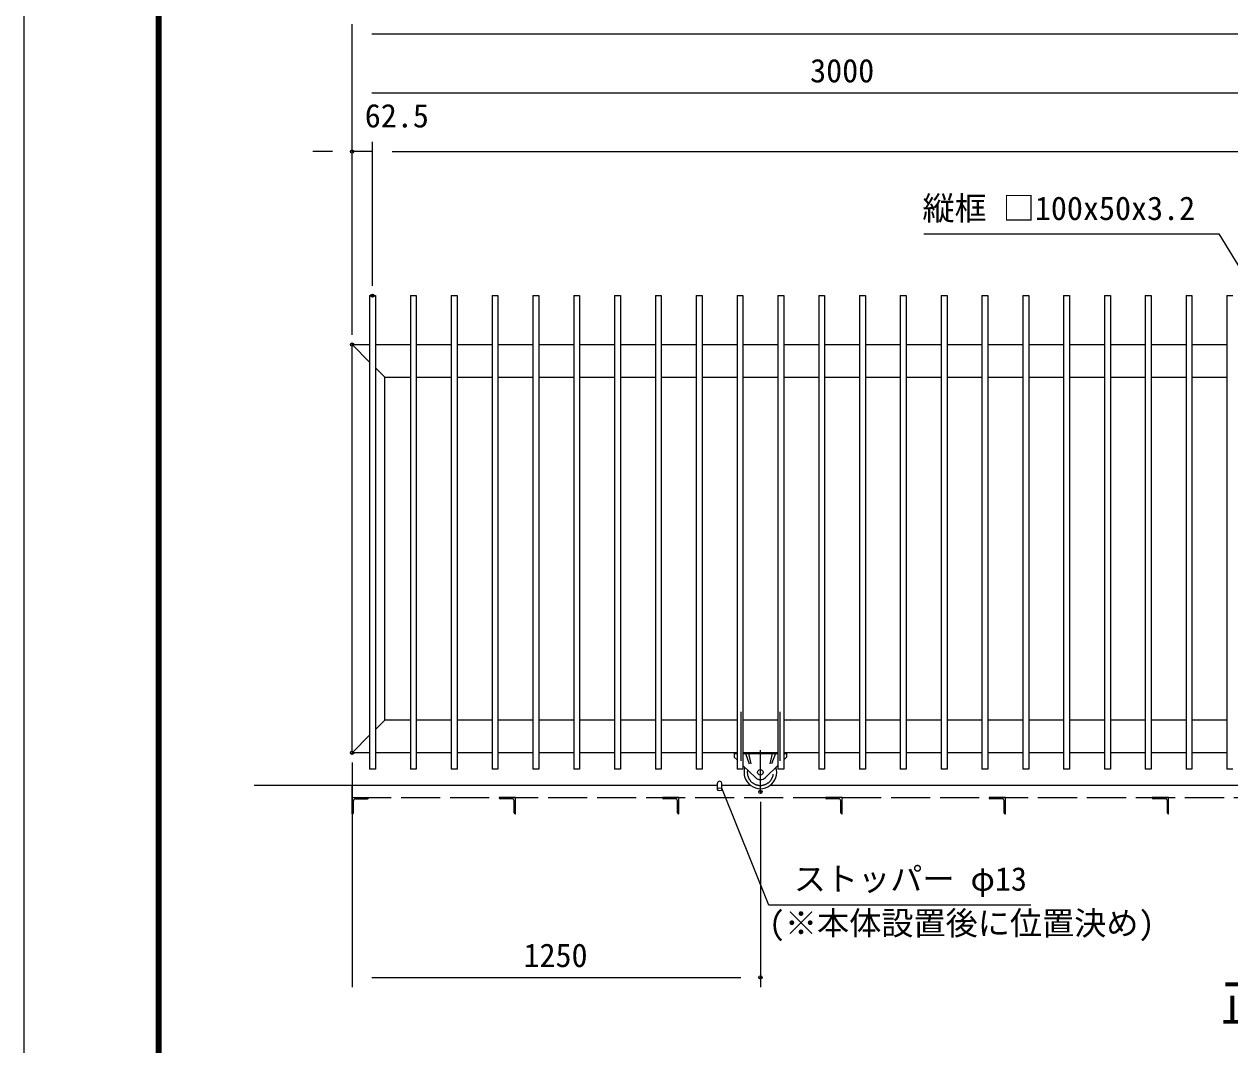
# Model space of a CAD drawing. Units: millimetres, scale not verified. Extents: x -6300 to 6300, y -4455 to 4455.
# Drawn here: x -6300 to -2608, y -1793 to 1334 of the extents above; entities that cross this region are included whole.
import ezdxf
from ezdxf.enums import TextEntityAlignment as Align

# ---------------------------------------------------------------- set-up
doc = ezdxf.new("R2010")
doc.units = ezdxf.units.MM
doc.header["$LTSCALE"] = 20
doc.header["$PDMODE"] = 32
doc.header["$PDSIZE"] = 10
for name, pattern in [('DASHED', [7.5, 6, -1.5]), ('USER1', [50.8, 31.75, -6.35, 6.35, -6.35]), ('USER2', [9.525, 6.35, -3.175])]:
    doc.linetypes.add(name, pattern=pattern)
for name, color, linetype, lineweight in [('0-0_D-TTL-TXT', 7, 'Continuous', 25), ('0-1_D-STR1', 1, 'Continuous', 25), ('0-2_D-STR4', 7, 'Continuous', 25), ('0-3_D-BMK', 2, 'USER1', 13), ('0-4_D-STR3', 3, 'Continuous', 13), ('0-5_D-STR5', 4, 'Continuous', 25), ('0-8_D-STR-DIM', 7, 'Continuous', 13), ('0-B_D-STR-TXT', 7, 'Continuous', 13), ('0-C_D-TTL', 7, 'Continuous', 25)]:
    doc.layers.add(name, color=color, linetype=linetype, lineweight=lineweight)
doc.layers.add('0-A_Defpoints', color=8, linetype='Continuous')
doc.styles.add('ＭＳ ゴシック', font='')
doc.styles.get('ＭＳ ゴシック').set_extended_font_data('MS Gothic')

msp = doc.modelspace()

# ---------------------------------------------------------------- linework, layer by layer
at = {"layer": '0-1_D-STR1'}
for p, q in [((-5242.29, 502.03), (-5224.29, 502.03)), ((-5242.29, 502.03), (-5242.29, -947.97)), ((-5224.29, 502.03), (-5224.29, -947.97)), ((-5117.29, 502.03), (-5099.29, 502.03)), ((-5117.29, 502.03), (-5117.29, -947.97)), ((-5099.29, 502.03), (-5099.29, -947.97)), ((-4992.29, 502.03), (-4974.29, 502.03)), ((-4992.29, 502.03), (-4992.29, -947.97)), ((-4974.29, 502.03), (-4974.29, -947.97)), ((-4867.29, 502.03), (-4849.29, 502.03)), ((-4867.29, 502.03), (-4867.29, -947.97)), ((-4849.29, 502.03), (-4849.29, -947.97)), ((-4742.29, 502.03), (-4724.29, 502.03)), ((-4742.29, 502.03), (-4742.29, -947.97)), ((-4724.29, 502.03), (-4724.29, -947.97)), ((-4617.29, 502.03), (-4599.29, 502.03)), ((-4617.29, 502.03), (-4617.29, -947.97)), ((-4599.29, 502.03), (-4599.29, -947.97)), ((-4492.29, 502.03), (-4474.29, 502.03)), ((-4492.29, 502.03), (-4492.29, -947.97)), ((-4474.29, 502.03), (-4474.29, -947.97)), ((-4367.29, 502.03), (-4349.29, 502.03)), ((-4367.29, 502.03), (-4367.29, -947.97)), ((-4349.29, 502.03), (-4349.29, -947.97)), ((-4242.29, 502.03), (-4224.29, 502.03)), ((-4242.29, 502.03), (-4242.29, -947.97)), ((-4224.29, 502.03), (-4224.29, -947.97)), ((-4117.29, 502.03), (-4099.29, 502.03)), ((-4117.29, 502.03), (-4117.29, -947.97)), ((-4099.29, 502.03), (-4099.29, -947.97)), ((-3992.29, 502.03), (-3974.29, 502.03)), ((-3992.29, 502.03), (-3992.29, -947.97)), ((-3974.29, 502.03), (-3974.29, -947.97)), ((-3867.29, 502.03), (-3849.29, 502.03)), ((-3867.29, 502.03), (-3867.29, -947.97)), ((-3849.29, 502.03), (-3849.29, -947.97)), ((-3742.29, 502.03), (-3724.29, 502.03)), ((-3742.29, 502.03), (-3742.29, -947.97)), ((-3724.29, 502.03), (-3724.29, -947.97)), ((-3617.29, 502.03), (-3599.29, 502.03)), ((-3617.29, 502.03), (-3617.29, -947.97)), ((-3599.29, 502.03), (-3599.29, -947.97)), ((-3492.29, 502.03), (-3474.29, 502.03)), ((-3492.29, 502.03), (-3492.29, -947.97)), ((-3474.29, 502.03), (-3474.29, -947.97)), ((-3367.29, 502.03), (-3349.29, 502.03)), ((-3367.29, 502.03), (-3367.29, -947.97)), ((-3349.29, 502.03), (-3349.29, -947.97)), ((-3242.29, 502.03), (-3224.29, 502.03)), ((-3242.29, 502.03), (-3242.29, -947.97)), ((-3224.29, 502.03), (-3224.29, -947.97)), ((-3117.29, 502.03), (-3099.29, 502.03)), ((-3117.29, 502.03), (-3117.29, -947.97)), ((-3099.29, 502.03), (-3099.29, -947.97)), ((-2992.29, 502.03), (-2974.29, 502.03)), ((-2992.29, 502.03), (-2992.29, -947.97)), ((-2974.29, 502.03), (-2974.29, -947.97)), ((-2867.29, 502.03), (-2849.29, 502.03)), ((-2867.29, 502.03), (-2867.29, -947.97)), ((-2849.29, 502.03), (-2849.29, -947.97)), ((-2742.29, 502.03), (-2724.29, 502.03)), ((-2742.29, 502.03), (-2742.29, -947.97)), ((-2724.29, 502.03), (-2724.29, -947.97)), ((-2617.29, 502.03), (-2599.29, 502.03)), ((-2617.29, 502.03), (-2617.29, -947.97)), ((-5295.79, 352.03), (-5242.29, 352.03)), ((-5295.79, -897.97), (-5295.79, 352.03)), ((-5242.29, 298.53), (-5295.79, 352.03)), ((-5224.29, 352.03), (-5117.29, 352.03)), ((-5099.29, 352.03), (-4992.29, 352.03)), ((-4974.29, 352.03), (-4867.29, 352.03)), ((-4849.29, 352.03), (-4742.29, 352.03)), ((-4724.29, 352.03), (-4617.29, 352.03)), ((-4599.29, 352.03), (-4492.29, 352.03)), ((-4474.29, 352.03), (-4367.29, 352.03)), ((-4349.29, 352.03), (-4242.29, 352.03)), ((-4224.29, 352.03), (-4117.29, 352.03)), ((-4099.29, 352.03), (-3992.29, 352.03)), ((-3974.29, 352.03), (-3867.29, 352.03)), ((-3849.29, 352.03), (-3742.29, 352.03)), ((-3724.29, 352.03), (-3617.29, 352.03)), ((-3599.29, 352.03), (-3492.29, 352.03)), ((-3474.29, 352.03), (-3367.29, 352.03)), ((-3349.29, 352.03), (-3242.29, 352.03)), ((-3224.29, 352.03), (-3117.29, 352.03)), ((-3099.29, 352.03), (-2992.29, 352.03)), ((-2974.29, 352.03), (-2867.29, 352.03)), ((-2849.29, 352.03), (-2742.29, 352.03)), ((-2724.29, 352.03), (-2617.29, 352.03)), ((-5195.79, 252.03), (-5117.29, 252.03)), ((-5099.29, 252.03), (-4992.29, 252.03)), ((-4974.29, 252.03), (-4867.29, 252.03)), ((-4849.29, 252.03), (-4742.29, 252.03)), ((-4724.29, 252.03), (-4617.29, 252.03)), ((-4599.29, 252.03), (-4492.29, 252.03)), ((-4474.29, 252.03), (-4367.29, 252.03)), ((-4349.29, 252.03), (-4242.29, 252.03)), ((-4224.29, 252.03), (-4117.29, 252.03)), ((-4099.29, 252.03), (-3992.29, 252.03)), ((-3974.29, 252.03), (-3867.29, 252.03)), ((-3849.29, 252.03), (-3742.29, 252.03)), ((-3724.29, 252.03), (-3617.29, 252.03)), ((-3599.29, 252.03), (-3492.29, 252.03)), ((-3474.29, 252.03), (-3367.29, 252.03)), ((-3349.29, 252.03), (-3242.29, 252.03)), ((-3224.29, 252.03), (-3117.29, 252.03)), ((-3099.29, 252.03), (-2992.29, 252.03)), ((-2974.29, 252.03), (-2867.29, 252.03)), ((-2849.29, 252.03), (-2742.29, 252.03)), ((-2724.29, 252.03), (-2617.29, 252.03)), ((-5195.79, -797.97), (-5224.29, -826.47)), ((-4992.29, -797.97), (-5099.29, -797.97)), ((-4867.29, -797.97), (-4974.29, -797.97)), ((-4742.29, -797.97), (-4849.29, -797.97)), ((-4617.29, -797.97), (-4724.29, -797.97)), ((-4492.29, -797.97), (-4599.29, -797.97)), ((-4367.29, -797.97), (-4474.29, -797.97)), ((-4242.29, -797.97), (-4349.29, -797.97)), ((-4117.29, -797.97), (-4224.29, -797.97)), ((-3992.29, -797.97), (-4099.29, -797.97)), ((-3867.29, -797.97), (-3974.29, -797.97)), ((-3742.29, -797.97), (-3849.29, -797.97)), ((-3617.29, -797.97), (-3724.29, -797.97)), ((-3492.29, -797.97), (-3599.29, -797.97)), ((-3367.29, -797.97), (-3474.29, -797.97)), ((-3242.29, -797.97), (-3349.29, -797.97)), ((-3117.29, -797.97), (-3224.29, -797.97)), ((-2992.29, -797.97), (-3099.29, -797.97)), ((-2867.29, -797.97), (-2974.29, -797.97)), ((-2742.29, -797.97), (-2849.29, -797.97)), ((-2617.29, -797.97), (-2724.29, -797.97)), ((-5242.29, -844.47), (-5295.79, -897.97)), ((-5242.29, -897.97), (-5295.79, -897.97)), ((-5117.29, -897.97), (-5224.29, -897.97)), ((-4992.29, -897.97), (-5099.29, -897.97)), ((-4867.29, -897.97), (-4974.29, -897.97)), ((-4742.29, -897.97), (-4849.29, -897.97)), ((-4617.29, -897.97), (-4724.29, -897.97)), ((-4492.29, -897.97), (-4599.29, -897.97)), ((-4367.29, -897.97), (-4474.29, -897.97)), ((-4242.29, -897.97), (-4349.29, -897.97)), ((-4117.29, -897.97), (-4224.29, -897.97)), ((-3992.29, -897.97), (-4099.29, -897.97)), ((-3867.29, -897.97), (-3974.29, -897.97)), ((-3742.29, -897.97), (-3849.29, -897.97)), ((-3617.29, -897.97), (-3724.29, -897.97)), ((-3492.29, -897.97), (-3599.29, -897.97)), ((-3367.29, -897.97), (-3474.29, -897.97)), ((-3242.29, -897.97), (-3349.29, -897.97)), ((-3117.29, -897.97), (-3224.29, -897.97)), ((-2992.29, -897.97), (-3099.29, -897.97)), ((-2867.29, -897.97), (-2974.29, -897.97)), ((-2742.29, -897.97), (-2849.29, -897.97)), ((-2617.29, -897.97), (-2724.29, -897.97)), ((-5224.29, -947.97), (-5242.29, -947.97)), ((-5099.29, -947.97), (-5117.29, -947.97)), ((-4974.29, -947.97), (-4992.29, -947.97)), ((-4849.29, -947.97), (-4867.29, -947.97)), ((-4724.29, -947.97), (-4742.29, -947.97)), ((-4599.29, -947.97), (-4617.29, -947.97)), ((-4474.29, -947.97), (-4492.29, -947.97)), ((-4349.29, -947.97), (-4367.29, -947.97)), ((-4224.29, -947.97), (-4242.29, -947.97)), ((-4099.29, -947.97), (-4117.29, -947.97)), ((-3974.29, -947.97), (-3992.29, -947.97)), ((-3849.29, -947.97), (-3867.29, -947.97)), ((-3724.29, -947.97), (-3742.29, -947.97)), ((-3599.29, -947.97), (-3617.29, -947.97)), ((-3474.29, -947.97), (-3492.29, -947.97)), ((-3349.29, -947.97), (-3367.29, -947.97)), ((-3224.29, -947.97), (-3242.29, -947.97)), ((-3099.29, -947.97), (-3117.29, -947.97)), ((-2974.29, -947.97), (-2992.29, -947.97)), ((-2849.29, -947.97), (-2867.29, -947.97)), ((-2724.29, -947.97), (-2742.29, -947.97)), ((-2599.29, -947.97), (-2617.29, -947.97))]:
    msp.add_line(p, q, dxfattribs=at)
msp.add_lwpolyline([(-5117.29, -797.97), (-5195.79, -797.97), (-5195.79, 252.03), (-5224.29, 280.53)], dxfattribs=at)
at = {"layer": '0-2_D-STR4'}
for p, q in [((-4177.29, -997.97), (-5595.79, -997.97)), ((-4075.79, -997.97), (-4164.29, -997.97)), ((-575.79, -997.97), (-4015.79, -997.97))]:
    msp.add_line(p, q, dxfattribs=at)
at = {"layer": '0-3_D-BMK'}
for p, q in [((-4105.79, -772.97), (-4105.79, -922.97)), ((-3985.79, -772.97), (-3985.79, -922.97)), ((-4045.79, -1017.97), (-4045.79, -889.97))]:
    msp.add_line(p, q, dxfattribs=at)
at = {"layer": '0-4_D-STR3', "color": 4}
for p, q in [((-4125.79, -897.97), (-4117.29, -897.97)), ((-4125.79, -897.97), (-4125.79, -899.97)), ((-4125.79, -899.97), (-4117.29, -899.97)), ((-4099.29, -897.97), (-3992.29, -897.97)), ((-4099.29, -899.97), (-3992.29, -899.97)), ((-3974.29, -897.97), (-3965.79, -897.97)), ((-3974.29, -899.97), (-3965.79, -899.97)), ((-3965.79, -897.97), (-3965.79, -899.97))]:
    msp.add_line(p, q, dxfattribs=at)
at = {"layer": '0-4_D-STR3'}
for p, q in [((-4091.79, -899.97), (-4079.79, -931.97)), ((-4081.79, -899.97), (-4074.79, -931.97)), ((-4009.79, -899.97), (-4016.79, -931.97)), ((-3999.79, -899.97), (-4011.79, -931.97)), ((-3965.79, -911.97), (-3974.29, -920.09)), ((-3965.79, -899.97), (-3965.79, -911.97)), ((-4099.29, -937.28), (-4060.99, -973.88)), ((-3992.29, -937.28), (-4030.59, -973.88)), ((-4177.29, -1009.99), (-4177.29, -991.47)), ((-4164.29, -1009.99), (-4164.29, -991.47))]:
    msp.add_line(p, q, dxfattribs=at)
msp.add_lwpolyline([(-4125.79, -899.97), (-4125.79, -911.97), (-4117.29, -920.09)], dxfattribs=at)
msp.add_circle((-4045.79, -957.97), 8.5, dxfattribs=at)
for centre, radius, start, end in [((-4045.79, -957.97), 50, 162.4129, 17.5871), ((-4170.79, -991.47), 6.5, 0, 180), ((-4045.79, -957.97), 22, 226.30902, 313.69098)]:
    msp.add_arc(centre, radius, start, end, dxfattribs=at)
at = {"layer": '0-4_D-STR3', "linetype": 'USER2'}
msp.add_arc((-4045.79, -957.97), 40, 169.67603, 10.32397, dxfattribs=at)
at = {"layer": '0-4_D-STR3'}
msp.add_ellipse((-4170.79, -1009.99), major_axis=(-6.5, 0), ratio=0.707107, dxfattribs=at)
at = {"layer": '0-5_D-STR5', "linetype": 'DASHED'}
for q in [(-5295.79, -997.97), (704.21, -1034.91)]:
    msp.add_line((-5295.79, -1034.91), q, dxfattribs=at)
at = {"layer": '0-5_D-STR5'}
for p, q in [((-5295.79, -1034.91), (-5245.79, -1034.91)), ((-5295.79, -1084.91), (-5295.79, -1034.91)), ((-5291.79, -1081.91), (-5291.79, -1045.41)), ((-5285.29, -1038.91), (-5248.79, -1038.91)), ((-5245.79, -1034.91), (-5245.79, -1035.91)), ((-4845.79, -1034.91), (-4845.79, -1035.91)), ((-4795.79, -1034.91), (-4845.79, -1034.91)), ((-4806.29, -1038.91), (-4842.79, -1038.91)), ((-4799.79, -1081.91), (-4799.79, -1045.41)), ((-4795.79, -1084.91), (-4795.79, -1034.91)), ((-4345.79, -1034.91), (-4345.79, -1035.91)), ((-4295.79, -1034.91), (-4345.79, -1034.91)), ((-4306.29, -1038.91), (-4342.79, -1038.91)), ((-4299.79, -1081.91), (-4299.79, -1045.41)), ((-4295.79, -1084.91), (-4295.79, -1034.91)), ((-3845.79, -1034.91), (-3845.79, -1035.91)), ((-3795.79, -1034.91), (-3845.79, -1034.91)), ((-3806.29, -1038.91), (-3842.79, -1038.91)), ((-3799.79, -1081.91), (-3799.79, -1045.41)), ((-3795.79, -1084.91), (-3795.79, -1034.91)), ((-3345.79, -1034.91), (-3345.79, -1035.91)), ((-3295.79, -1034.91), (-3345.79, -1034.91)), ((-3306.29, -1038.91), (-3342.79, -1038.91)), ((-3299.79, -1081.91), (-3299.79, -1045.41)), ((-3295.79, -1084.91), (-3295.79, -1034.91)), ((-2845.79, -1034.91), (-2845.79, -1035.91)), ((-2795.79, -1034.91), (-2845.79, -1034.91)), ((-2806.29, -1038.91), (-2842.79, -1038.91)), ((-2799.79, -1081.91), (-2799.79, -1045.41)), ((-2795.79, -1084.91), (-2795.79, -1034.91)), ((-5294.79, -1084.91), (-5295.79, -1084.91)), ((-4796.79, -1084.91), (-4795.79, -1084.91)), ((-4296.79, -1084.91), (-4295.79, -1084.91)), ((-3796.79, -1084.91), (-3795.79, -1084.91)), ((-3296.79, -1084.91), (-3295.79, -1084.91)), ((-2796.79, -1084.91), (-2795.79, -1084.91))]:
    msp.add_line(p, q, dxfattribs=at)
for centre, radius, start, end in [((-5285.29, -1045.41), 6.5, 90, 180), ((-5248.79, -1035.91), 3, 270, 0), ((-4842.79, -1035.91), 3, 180, 270), ((-4806.29, -1045.41), 6.5, 0, 90), ((-4342.79, -1035.91), 3, 180, 270), ((-4306.29, -1045.41), 6.5, 0, 90), ((-3842.79, -1035.91), 3, 180, 270), ((-3806.29, -1045.41), 6.5, 0, 90), ((-3342.79, -1035.91), 3, 180, 270), ((-3306.29, -1045.41), 6.5, 0, 90), ((-2842.79, -1035.91), 3, 180, 270), ((-2806.29, -1045.41), 6.5, 0, 90), ((-5294.79, -1081.91), 3, 270, 0), ((-4796.79, -1081.91), 3, 180, 270), ((-4296.79, -1081.91), 3, 180, 270), ((-3796.79, -1081.91), 3, 180, 270), ((-3296.79, -1081.91), 3, 180, 270), ((-2796.79, -1081.91), 3, 180, 270)]:
    msp.add_arc(centre, radius, start, end, dxfattribs=at)
at = {"layer": '0-8_D-STR-DIM'}
for p, q in [((-5295.79, 382.03), (-5295.79, 1333.4)), ((-5235.79, 1303.4), (644.21, 1303.4)), ((-5295.79, 382.03), (-5295.79, 1153.4)), ((-5235.79, 1123.4), (-2355.79, 1123.4)), ((-5295.79, 382.03), (-5295.79, 973.4)), ((-5233.29, 532.03), (-5233.29, 973.4)), ((-5233.29, 532.03), (-5233.29, 973.4)), ((-5355.79, 943.4), (-5415.79, 943.4)), ((-5233.29, 943.4), (-5295.79, 943.4)), ((-5173.29, 943.4), (-5113.29, 943.4)), ((-5173.29, 943.4), (581.71, 943.4)), ((-5295.79, -927.97), (-5295.79, -1616.01)), ((-4045.79, -1047.97), (-4045.79, -1616.01)), ((-5235.79, -1586.01), (-4105.79, -1586.01))]:
    msp.add_line(p, q, dxfattribs=at)
at = {"layer": '0-A_Defpoints'}
for p in [(-5295.79, 943.4), (-5233.29, 502.03), (-5295.79, 352.03), (-5295.79, -897.97), (-4045.79, -1017.97), (-4045.79, -1586.01)]:
    msp.add_point(p, dxfattribs=at)
at = {"layer": '0-B_D-STR-TXT'}
for points in [[(-3545.14, 691.62), (-2642.61, 691.62), (-2311.91, 151.58)], [(-3218.19, -1364.46), (-4019.83, -1364.46), (-4163.55, -1006.5)]]:
    msp.add_lwpolyline(points, dxfattribs=at)
at = {"layer": '0-C_D-TTL', "color": 2}
msp.add_lwpolyline([(-6300, 4455), (6300, 4455), (6300, -4455), (-6300, -4455)], close=True, dxfattribs=at)
at = {"layer": '0-C_D-TTL'}
for points in [[(-5895, 4125), (5895, 4125), (5895, -4125), (-5895, -4125)], [(-5891.25, 4121.25), (5891.25, 4121.25), (5891.25, -4121.25), (-5891.25, -4121.25)], [(-5887.5, 4117.5), (5887.5, 4117.5), (5887.5, -4117.5), (-5887.5, -4117.5)], [(-5883.75, 4113.75), (5883.75, 4113.75), (5883.75, -4113.75), (-5883.75, -4113.75)], [(-5880, 4110), (5880, 4110), (5880, -4110), (-5880, -4110)]]:
    msp.add_lwpolyline(points, close=True, dxfattribs=at)

# ---------------------------------------------------------------- texts
at = {"layer": '0-0_D-TTL-TXT', "style": 'ＭＳ ゴシック'}
msp.add_text('正\u3000面\u3000図', height=115.4, dxfattribs=at).set_placement((-2636.13, -1756.83), align=Align.BOTTOM_LEFT)
at = {"layer": '0-8_D-STR-DIM', "style": 'ＭＳ ゴシック'}
for s, p in [('3000', (-3893.48, 1133.53)), ('62.5', (-5257.03, 995.53)), ('1250', (-4771.14, -1575.89))]:
    msp.add_text(s, height=72.14, dxfattribs=at).set_placement(p, align=Align.BOTTOM_LEFT)
at = {"layer": '0-B_D-STR-TXT', "style": 'ＭＳ ゴシック'}
for s, p in [('縦框 □100x50x3.2', (-3549.71, 712.02)), ('ストッパー φ13', (-3943.44, -1341.96)), ('(※本体設置後に位置決め)', (-4019.7, -1477.52))]:
    msp.add_text(s, height=72.14, dxfattribs=at).set_placement(p, align=Align.BOTTOM_LEFT)

doc.saveas('drawing.dxf')
